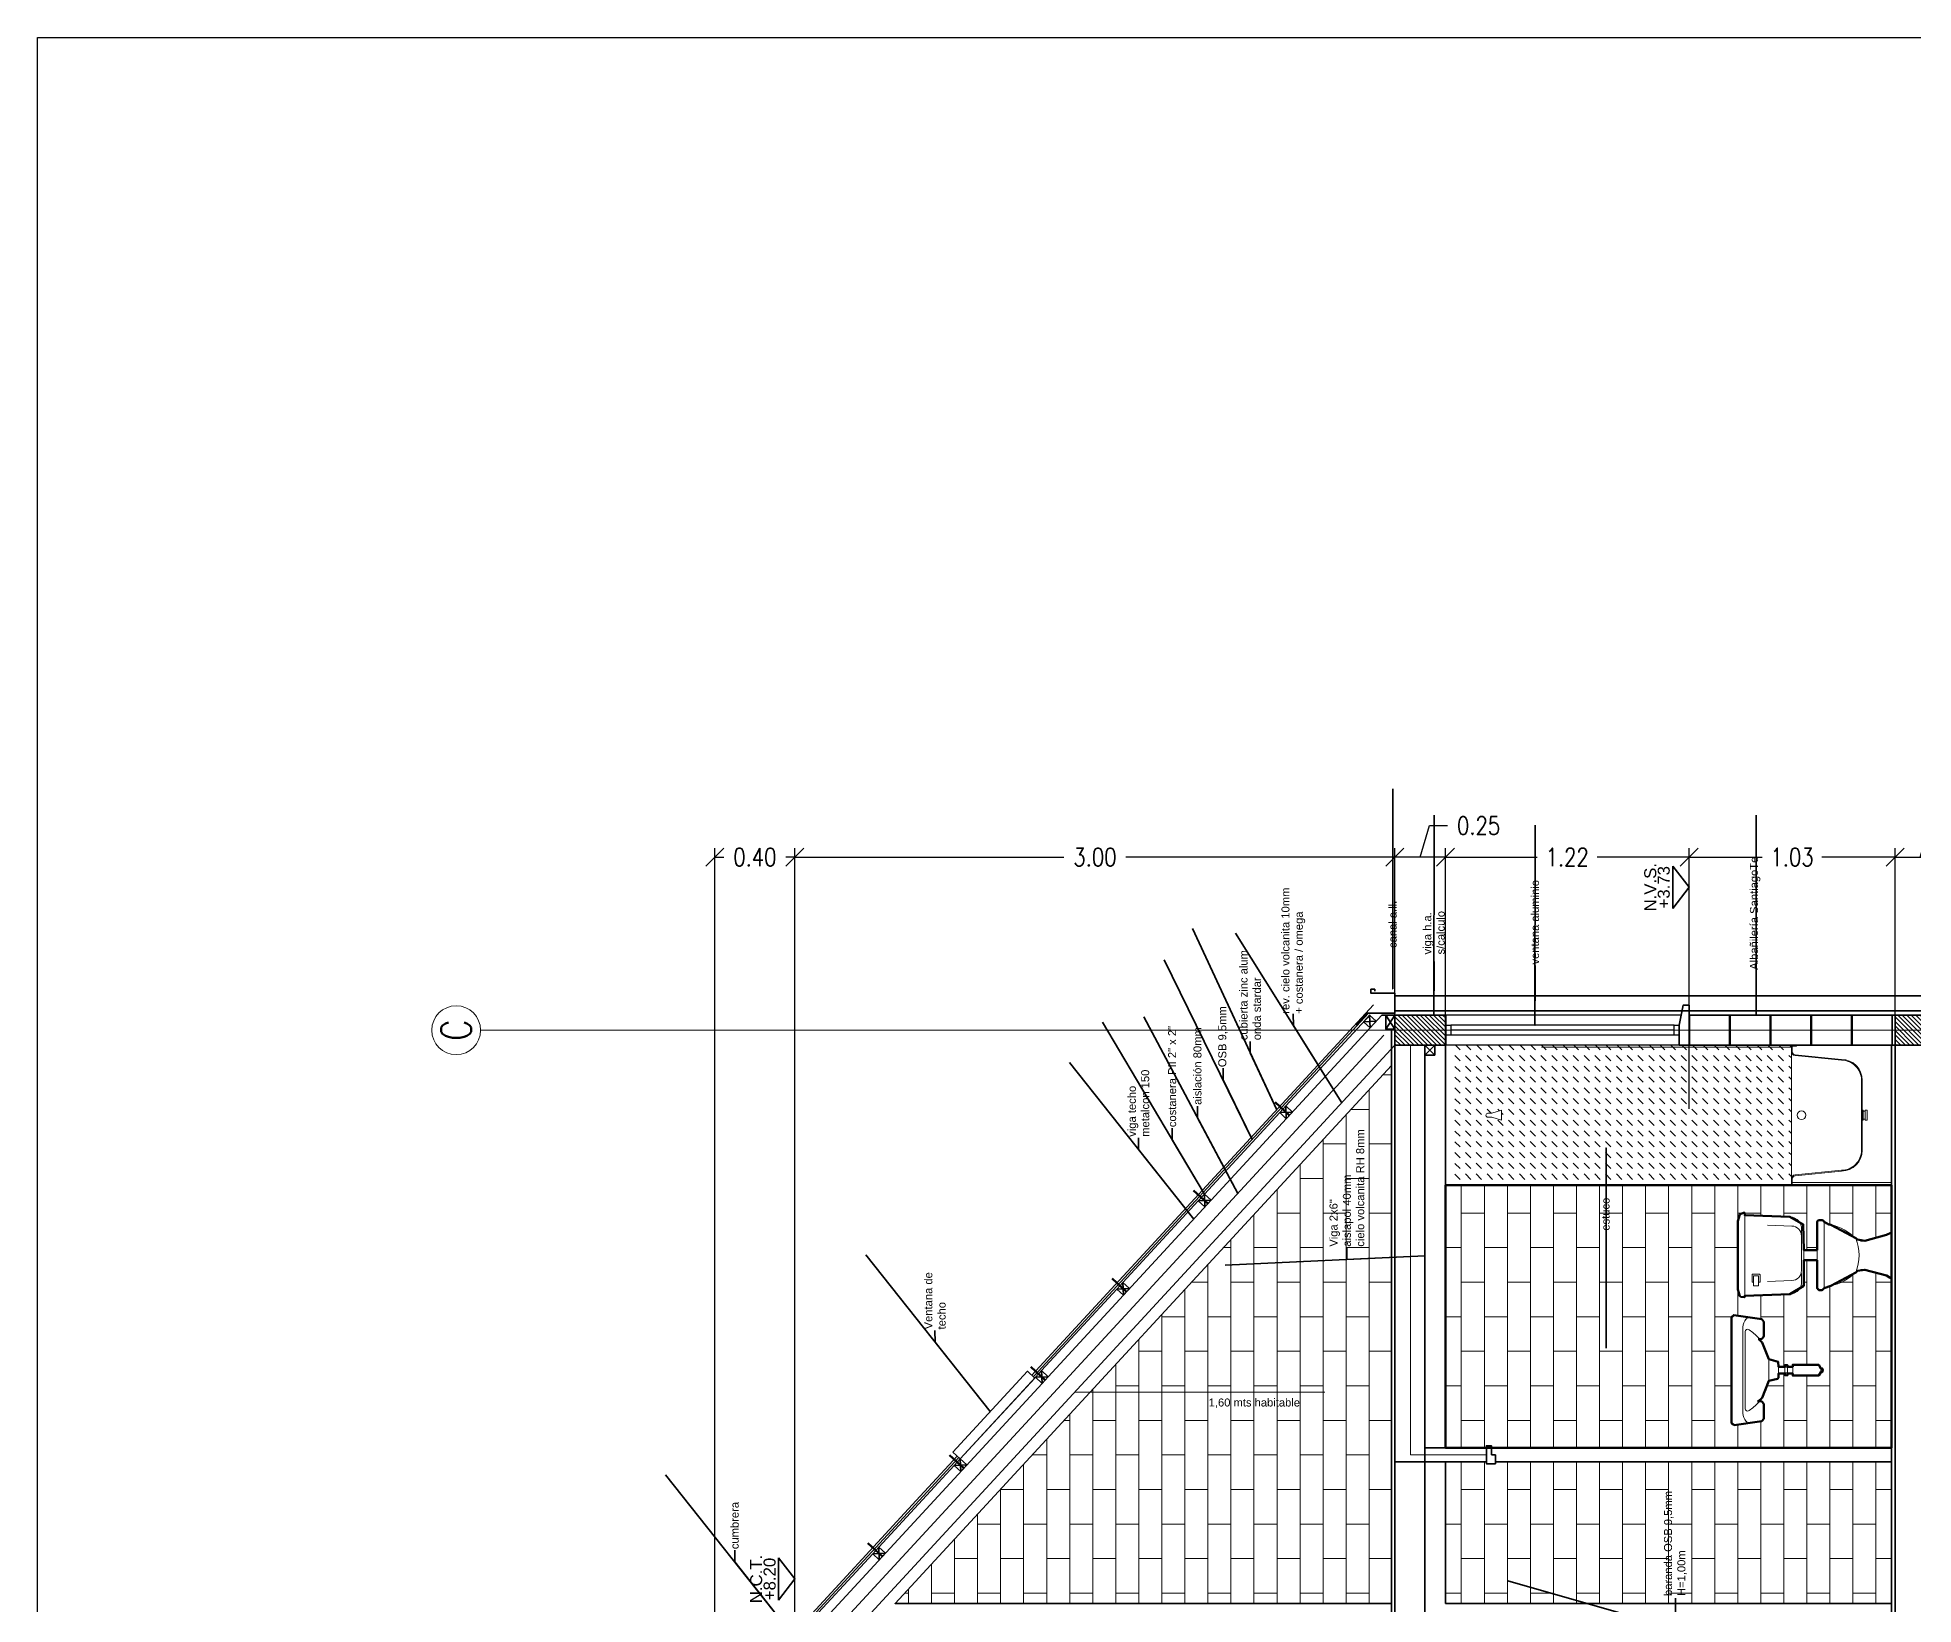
# Model space of a CAD drawing. Header units: metres. Extents: x 45 to 666, y -23 to 325.
# Drawn here: x 45.33 to 54.71, y 47.27 to 55.1 of the extents above; entities that cross this region are included whole.
import ezdxf
from ezdxf.enums import TextEntityAlignment as Align

# ---------------------------------------------------------------- set-up
doc = ezdxf.new("R2010")
doc.units = ezdxf.units.M
doc.header["$LTSCALE"] = 5
doc.header["$MEASUREMENT"] = 0
doc.linetypes.add('HIDDEN', pattern=[0.375, 0.25, -0.125])
doc.layers.get('0').update_dxf_attribs({"color": 30})
doc.layers.get('DEFPOINTS').update_dxf_attribs({"color": 210})
for name, color, linetype, lineweight in [('A-ANNO-DIMS', 3, 'Continuous', 18), ('A-ANNO-NOTE', 7, 'Continuous', 35), ('A-ANNO-SYMB', 3, 'Continuous', 18), ('A-ANNO-TEXT', 3, 'Continuous', 18), ('A-ELEV-MBE1', 7, 'Continuous', 35), ('A-ELEV-OTLN', 1, 'Continuous', 50), ('A-ELEV-PATT', 8, 'Continuous', 18), ('A-FLOR-OVHD', 3, 'HIDDEN', 18), ('A-FURN', 8, 'Continuous', 18), ('A-GLAZ-FULL', 4, 'Continuous', 25), ('A-WALL-BATT', 8, 'BATTING', 18), ('A-WALL-FULL', 7, 'Continuous', 35), ('A-WALL-FULL-EXTR', 7, 'Continuous', 35)]:
    doc.layers.add(name, color=color, linetype=linetype, lineweight=lineweight)
doc.styles.add('E-ARIAL', font='arial.ttf')
doc.styles.add('E-ROMANS', font='romans.shx', dxfattribs={"width": 0.8})
doc.linetypes.add('BATTING', pattern='A,0.0001,-0.1,[134,ltypeshp.shx,S=0.1,R=0,X=-0.1,Y=0],-0.2,[134,ltypeshp.shx,S=0.1,R=180,X=0.1,Y=0],-0.1', length=0.4001)
doc.dimstyles.new('E-0050_TICK_18', dxfattribs={"dimscale": 0.001, "dimtxt": 90, "dimasz": 90, "dimexe": 45, "dimexo": 30, "dimgap": 45, "dimtad": 0, "dimzin": 0, "dimdsep": 46, "dimtxsty": 'E-ROMANS', "dimblk": 'OBLIQUE', "dimcen": 45, "dimclrd": 256, "dimclre": 256, "dimclrt": 256, "dimadec": 0, "dimazin": 0, "dimtfac": 1, "dimtmove": 1, "dimatfit": 3, "dimldrblk": 'OPEN90', "dimfxl": 1, "dimtfill": 1, "dimtolj": 1, "dimtzin": 0, "dimarcsym": 0})
doc.dimstyles.new('E-0200_TICK_12', dxfattribs={"dimscale": 0.001, "dimtxt": 240, "dimasz": 240, "dimexe": 120, "dimexo": 80, "dimgap": 120, "dimtad": 0, "dimzin": 0, "dimdsep": 46, "dimtxsty": 'E-ROMANS', "dimblk": 'OBLIQUE', "dimcen": 120, "dimclrd": 256, "dimclre": 256, "dimclrt": 256, "dimadec": 0, "dimazin": 0, "dimtfac": 1, "dimtmove": 1, "dimatfit": 3, "dimldrblk": 'OPEN90', "dimfxl": 1, "dimtfill": 1, "dimtolj": 1, "dimtzin": 0, "dimlwd": -1, "dimarcsym": 0})
pattern_1 = [(90, (-75.1499, 0), (-0.11516106, -2e-15), []), (180, (-75.1499, 0), (-0.11516106, -0.17272), [0.11516106, -0.11516106])]

# ---------------------------------------------------------------- blocks, each defined once
blk = doc.blocks.new('TAG-LEVEL-CO')
for points in [[(0.352, 0.272), (-0.352, 0.272)], [(0.352, 0.272), (0, 0), (-0.352, 0.272)]]:
    blk.add_lwpolyline(points)
at = {"style": 'E-ARIAL'}
for tag, p in [('N.P.T.', (0, 0.486)), ('%%P0,00', (0, 0.262))]:
    blk.add_attdef(tag, text='', height=0.2, dxfattribs=at).set_placement(p, align=Align.BOTTOM_CENTER)
blk = doc.blocks.new('LO-ELEV-FR')
for p, q in [((0.0574, 0.2151), (0.0574, 0)), ((0.0687, 0.1925), (0.0687, 0)), ((0.0729, 0.2553), (0.0815, 0.2648)), ((0.0574, -0.2152), (0.0574, 0)), ((0.0687, -0.1926), (0.0687, 0)), ((0.1861, 0.0556), (0.2305, 0.0435)), ((0.1871, 0), (0.1871, 0.0448)), ((0.1871, 0), (0.1871, -0.0448)), ((0.2349, -0.0378), (0.2349, 0.0378)), ((0.2678, 0.0169), (0.2349, 0.0169)), ((0.2678, 0.0146), (0.2806, 0.0146)), ((0.3066, 0.0169), (0.2806, 0.0169)), ((0.3068, -0.0274), (0.3068, 0.0272)), ((0.4364, 0.0272), (0.3068, 0.0272)), ((0.4464, 0.0092), (0.454, 0.0092)), ((0.1861, -0.0556), (0.2305, -0.0435)), ((0.2678, -0.0171), (0.2349, -0.0171)), ((0.2678, -0.0136), (0.2806, -0.0136)), ((0.3066, -0.0171), (0.2806, -0.0171)), ((0.4364, -0.0274), (0.3068, -0.0274)), ((0.4464, -0.0093), (0.454, -0.0093)), ((0.0729, -0.2553), (0.0815, -0.2648))]:
    blk.add_line(p, q)
blk.add_lwpolyline([(0.1408, 0.1548), (0.1516, 0.1565, 0.371028), (0.1617, 0.1683), (0.1617, 0.2424, 0.371028), (0.1516, 0.2542), (0.0137, 0.275, 0.45876), (0, 0.2632), (0, 0), (0, -0.2633, 0.45876), (0.0137, -0.275), (0.1516, -0.2543, 0.371028), (0.1617, -0.2425), (0.1617, -0.1683, 0.371028), (0.1516, -0.1565), (0.1408, -0.1549)], format="xyb")
blk.add_lwpolyline([(0.2688, -0.0261), (0.2796, -0.0261, 0.414214), (0.2806, -0.0251), (0.2806, 0.025, 0.414214), (0.2796, 0.0259), (0.2688, 0.0259, 0.414214), (0.2678, 0.025), (0.2678, -0.0251, 0.414214)], format="xyb", close=True)
for centre, radius, start, end in [((0.1169, 0.2151), 0.0596, 137.65758, 180), ((0.0806, 0.1925), 0.0119, 51.1048, 180), ((-0.029, 0.0174), 0.2184, 9.39892, 57.5783), ((0.1275, 0.0448), 0.0596, 0, 7.94603), ((0.2289, 0.0378), 0.00596, 0, 74.78742), ((0.4084, -0.0001), 0.0391, 315.7069, 44.2931), ((0.441, -0.0001), 0.0159, 324.6242, 35.3758), ((-0.0291, -0.0174), 0.2186, 302.43777, 350.60488), ((0.1275, -0.0448), 0.0596, 352.05397, 0), ((0.2289, -0.0378), 0.00596, 285.21258, 0), ((0.1169, -0.2152), 0.0596, 180, 222.34242), ((0.0806, -0.1926), 0.0119, 180, 308.8952)]:
    blk.add_arc(centre, radius, start, end)
blk = doc.blocks.new('WC-ELEV-FR')
for p, q in [((-0.735, 0.2131), (-0.7527, 0.2075)), ((-0.7337, -0.2092), (-0.7337, 0.2122)), ((-0.7337, -0.202), (-0.7337, 0.205)), ((-0.7337, 0.2), (-0.5076, 0.1924)), ((-0.7687, 0), (-0.7687, 0.1702)), ((-0.6197, 0.151), (-0.4977, 0.1463)), ((-0.4412, 0.1543), (-0.4532, 0.1612)), ((-0.4497, 0.1344), (-0.4497, 0.091)), ((-0.4497, -0.001), (-0.4497, 0.0964)), ((-0.4387, 0.15), (-0.4387, 0.0629)), ((-0.4387, -0.0649), (-0.4387, 0.1177)), ((-0.372, 0), (-0.372, 0.165)), ((-0.362, 0.175), (-0.347, 0.175)), ((-0.337, 0), (-0.337, 0.165)), ((-0.1338, 0.0724), (-0.0245, 0.1016)), ((-0.0069, 0.1125), (0, 0.1125)), ((0, 0.1125), (0, -0.1125)), ((-0.7687, 0), (-0.7687, -0.1702)), ((-0.4387, 0.025), (-0.372, 0.025)), ((-0.372, 0), (-0.372, -0.165)), ((-0.337, 0), (-0.337, -0.165)), ((-0.4497, -0.001), (-0.4497, -0.0763)), ((-0.4497, -0.1344), (-0.4497, -0.091)), ((-0.4387, -0.025), (-0.372, -0.025)), ((-0.4387, -0.1519), (-0.4387, -0.0649)), ((-0.1338, -0.0724), (-0.0245, -0.1016)), ((-0.697, -0.0978), (-0.697, -0.1318)), ((-0.694, -0.0948), (-0.66, -0.0948)), ((-0.694, -0.1348), (-0.69, -0.1348)), ((-0.69, -0.1048), (-0.69, -0.1508)), ((-0.688, -0.1028), (-0.666, -0.1028)), ((-0.688, -0.1528), (-0.666, -0.1528)), ((-0.664, -0.1048), (-0.664, -0.1508)), ((-0.664, -0.1348), (-0.66, -0.1348)), ((-0.657, -0.0978), (-0.657, -0.1318)), ((-0.6197, -0.131), (-0.4977, -0.1263)), ((-0.4412, -0.1563), (-0.4532, -0.1632)), ((-0.362, -0.175), (-0.347, -0.175)), ((-0.0069, -0.1125), (0, -0.1125)), ((-0.735, -0.2101), (-0.7527, -0.2075)), ((-0.7337, -0.202), (-0.5076, -0.1943))]:
    blk.add_line(p, q)
for centre, radius, start, end in [((-0.7894, 0.1958), 0.03, 320.23772, 3.1482), ((-0.7495, 0.198), 0.01, 108.92464, 183.1482), ((-0.7347, 0.2122), 0.001, 0, 108.92464), ((-0.5097, 0.1324), 0.06, 37.54648, 88.05851), ((-0.7587, 0.1702), 0.01, 140.23772, 180), ((-0.4997, 0.0964), 0.05, 0, 87.7974), ((-0.5097, 0.1324), 0.06, 0, 37.54648), ((-0.4383, 0.1872), 0.03, 217.54648, 240.20943), ((-0.4437, 0.15), 0.005, 0, 60.20943), ((-0.362, 0.165), 0.01, 90, 180), ((-0.347, 0.165), 0.01, 0, 90), ((-0.3114, 0.186), 0.0318, 216.46258, 267.45664), ((-0.3151, 0.1042), 0.05, 76.81778, 87.45664), ((-0.3652, -0.1101), 0.2701, 45.94876, 76.81778), ((-0.0283, 0.1161), 0.015, 284.94766, 321.60502), ((-0.0042, 0.0969), 0.0158, 99.96566, 141.60502), ((-0.3801, 0), 0.2186, 337.00873, 22.99127), ((-0.1427, 0.12), 0.05, 225.94876, 236.37108), ((-0.1454, 0.1158), 0.045, 236.37108, 284.94766), ((-0.4997, -0.0763), 0.05, 272.2026, 0), ((-0.3652, 0.1101), 0.2701, 283.18222, 314.05124), ((-0.1427, -0.12), 0.05, 123.62892, 134.05124), ((-0.1454, -0.1158), 0.045, 75.05234, 123.62892), ((-0.7587, -0.1702), 0.01, 180, 219.76228), ((-0.7894, -0.1958), 0.03, 356.8518, 39.76228), ((-0.694, -0.0978), 0.003, 90, 180), ((-0.694, -0.1318), 0.003, 180, 270), ((-0.688, -0.1048), 0.002, 90, 180), ((-0.688, -0.1508), 0.002, 180, 270), ((-0.666, -0.1048), 0.002, 0, 90), ((-0.666, -0.1508), 0.002, 270, 0), ((-0.66, -0.0978), 0.003, 0, 90), ((-0.66, -0.1318), 0.003, 270, 0), ((-0.5097, -0.1344), 0.06, 271.94149, 322.45352), ((-0.5097, -0.1344), 0.06, 322.45352, 0), ((-0.4383, -0.1892), 0.03, 119.79057, 142.45352), ((-0.4437, -0.1519), 0.005, 299.79057, 0), ((-0.362, -0.165), 0.01, 180, 270), ((-0.347, -0.165), 0.01, 270, 0), ((-0.3114, -0.186), 0.0318, 92.54336, 143.53742), ((-0.3151, -0.1042), 0.05, 272.54336, 283.18222), ((-0.0283, -0.1161), 0.015, 38.39498, 75.05234), ((-0.0042, -0.0969), 0.0158, 218.39498, 260.03434), ((-0.7495, -0.198), 0.01, 176.8518, 251.07536), ((-0.7347, -0.2092), 0.001, 251.07536, 0)]:
    blk.add_arc(centre, radius, start, end)
blk = doc.blocks.new('TINA-CORTE TRANSV')
for p, q in [((-0.5, -0.6681), (-0.5, -0.0319)), ((-0.141, -0.33), (-0.131, -0.33)), ((-0.141, -0.37), (-0.131, -0.37))]:
    blk.add_line(p, q)
at = {"ltscale": 0.1}
for p, q in [((-1.9973, -0.34), (-2.0172, -0.34)), ((-1.9973, -0.36), (-2.0172, -0.36)), ((-1.9973, -0.34), (-1.95, -0.3251)), ((-1.9973, -0.36), (-1.95, -0.3749)), ((-1.95, -0.3749), (-1.95, -0.3251))]:
    blk.add_line(p, q, dxfattribs=at)
for points in [[(-0.475, -0.7), (-0.495, -0.7, -0.414214), (-0.5, -0.695), (-0.5, -0.6681, -0.385314), (-0.482, -0.6482), (-0.25, -0.625, 0.414214), (-0.15, -0.525), (-0.15, -0.175, 0.414214), (-0.25, -0.075), (-0.482, -0.0518, -0.385314), (-0.5, -0.0319), (-0.5, -0.005, -0.414214), (-0.495, 0), (-0.475, 0)], [(-0.475, -0.696), (-0.495, -0.696, -0.414214), (-0.496, -0.695), (-0.496, -0.6681, -0.385314), (-0.4816, -0.6522), (-0.2498, -0.629, 0.413646), (-0.146, -0.525), (-0.146, -0.175, 0.413646), (-0.2498, -0.071), (-0.4816, -0.0478, -0.385314), (-0.496, -0.0319), (-0.496, -0.005, -0.414214), (-0.495, -0.004), (-0.475, -0.004)]]:
    blk.add_lwpolyline(points, format="xyb")
for points in [[(-0.475, 0), (-0.475, -0.004)], [(-0.496, -0.686), (0, -0.686)], [(-0.475, -0.696), (0, -0.696)], [(-0.475, -0.696), (-0.475, -0.7)]]:
    blk.add_lwpolyline(points)
for points in [[(-0.141, -0.375), (-0.141, -0.325), (-0.146, -0.325), (-0.146, -0.375)], [(-0.121, -0.375), (-0.121, -0.325), (-0.131, -0.325), (-0.131, -0.375)]]:
    blk.add_lwpolyline(points, close=True)
blk.add_circle((-0.4495, -0.35), 0.022)
blk.add_arc((-2.0172, -0.35), 0.01, 90, 270, dxfattribs=at)
blk = doc.blocks.new('_Oblique')
at = {"color": 0, "linetype": 'ByBlock', "lineweight": -2}
blk.add_line((-0.5, -0.5), (0.5, 0.5), dxfattribs=at)
blk = doc.blocks.new('*D115')
at = {"layer": 'A-ANNO-DIMS', "lineweight": -2, "transparency": 16777216}
for p, q in [((54.743, 51.0041), (54.7903, 51.1616)), ((54.7903, 51.1616), (54.8803, 51.1616)), ((54.617, 49.7463), (54.617, 51.0491)), ((54.869, 49.7463), (54.869, 51.0491)), ((54.617, 51.0041), (54.869, 51.0041))]:
    blk.add_line(p, q, dxfattribs=at)
at = {"layer": 'DEFPOINTS', "color": 0, "transparency": 16777216}
for p in [(54.869, 51.0041), (54.617, 49.7163), (54.869, 49.7163)]:
    blk.add_point(p, dxfattribs=at)
at = {"layer": 'A-ANNO-DIMS', "lineweight": -2, "transparency": 16777216, "xscale": 0.09, "yscale": 0.09, "zscale": 0.09, "rotation": 180}
blk.add_blockref('_Oblique', (54.617, 51.0041), dxfattribs=at)
at = {"layer": 'A-ANNO-DIMS', "transparency": 16777216, "insert": (55.035, 51.1616), "char_height": 0.09, "attachment_point": 5, "style": 'E-ROMANS', "bg_fill": 3, "box_fill_scale": 1.25, "bg_fill_color": 256, "bg_fill_true_color": 13158600, "bg_fill_transparency": 0}
blk.add_mtext('\\A1;0.25', dxfattribs=at)
at = {"layer": 'A-ANNO-DIMS', "lineweight": -2, "transparency": 16777216, "xscale": 0.09, "yscale": 0.09, "zscale": 0.09}
blk.add_blockref('_Oblique', (54.869, 51.0041), dxfattribs=at)
blk = doc.blocks.new('_Open90')
at = {"color": 0, "linetype": 'ByBlock', "lineweight": -2}
for p, q in [((0, 0), (-1, 0)), ((-0.5, 0.5), (0, 0)), ((0, 0), (-0.5, -0.5))]:
    blk.add_line(p, q, dxfattribs=at)
blk = doc.blocks.new('*D116')
at = {"layer": 'A-ANNO-DIMS', "lineweight": -2, "transparency": 16777216}
for p, q in [((53.587, 49.7463), (53.587, 51.0491)), ((54.617, 49.7463), (54.617, 51.0491)), ((53.587, 51.0041), (53.9525, 51.0041)), ((54.617, 51.0041), (54.2516, 51.0041))]:
    blk.add_line(p, q, dxfattribs=at)
at = {"layer": 'DEFPOINTS', "color": 0, "transparency": 16777216}
for p in [(53.587, 51.0041), (53.587, 49.7163), (54.617, 49.7163)]:
    blk.add_point(p, dxfattribs=at)
at = {"layer": 'A-ANNO-DIMS', "lineweight": -2, "transparency": 16777216, "xscale": 0.09, "yscale": 0.09, "zscale": 0.09, "rotation": 180}
blk.add_blockref('_Oblique', (53.587, 51.0041), dxfattribs=at)
at = {"layer": 'A-ANNO-DIMS', "lineweight": -2, "transparency": 16777216, "xscale": 0.09, "yscale": 0.09, "zscale": 0.09}
blk.add_blockref('_Oblique', (54.617, 51.0041), dxfattribs=at)
at = {"layer": 'A-ANNO-DIMS', "transparency": 16777216, "insert": (54.102, 51.0041), "char_height": 0.09, "attachment_point": 5, "style": 'E-ROMANS', "bg_fill": 3, "box_fill_scale": 1.25, "bg_fill_color": 256, "bg_fill_true_color": 13158600, "bg_fill_transparency": 0}
blk.add_mtext('\\A1;1.03', dxfattribs=at)
blk = doc.blocks.new('*D117')
at = {"layer": 'A-ANNO-DIMS', "lineweight": -2, "transparency": 16777216}
for p, q in [((52.369, 49.7463), (52.369, 51.0491)), ((53.587, 49.7463), (53.587, 51.0491)), ((52.369, 51.0041), (52.8285, 51.0041)), ((53.587, 51.0041), (53.1276, 51.0041))]:
    blk.add_line(p, q, dxfattribs=at)
at = {"layer": 'DEFPOINTS', "color": 0, "transparency": 16777216}
for p in [(52.369, 51.0041), (52.369, 49.7163), (53.587, 49.7163)]:
    blk.add_point(p, dxfattribs=at)
at = {"layer": 'A-ANNO-DIMS', "lineweight": -2, "transparency": 16777216, "xscale": 0.09, "yscale": 0.09, "zscale": 0.09, "rotation": 180}
blk.add_blockref('_Oblique', (52.369, 51.0041), dxfattribs=at)
at = {"layer": 'A-ANNO-DIMS', "lineweight": -2, "transparency": 16777216, "xscale": 0.09, "yscale": 0.09, "zscale": 0.09}
blk.add_blockref('_Oblique', (53.587, 51.0041), dxfattribs=at)
at = {"layer": 'A-ANNO-DIMS', "transparency": 16777216, "insert": (52.978, 51.0041), "char_height": 0.09, "attachment_point": 5, "style": 'E-ROMANS', "bg_fill": 3, "box_fill_scale": 1.25, "bg_fill_color": 256, "bg_fill_true_color": 13158600, "bg_fill_transparency": 0}
blk.add_mtext('\\A1;1.22', dxfattribs=at)
blk = doc.blocks.new('*D118')
at = {"layer": 'A-ANNO-DIMS', "lineweight": -2, "transparency": 16777216}
for p, q in [((52.243, 51.0041), (52.2903, 51.1616)), ((52.2903, 51.1616), (52.3803, 51.1616)), ((52.117, 49.7463), (52.117, 51.0491)), ((52.369, 49.7463), (52.369, 51.0491)), ((52.369, 51.0041), (52.117, 51.0041))]:
    blk.add_line(p, q, dxfattribs=at)
at = {"layer": 'DEFPOINTS', "color": 0, "transparency": 16777216}
for p in [(52.117, 51.0041), (52.117, 49.7163), (52.369, 49.7163)]:
    blk.add_point(p, dxfattribs=at)
at = {"layer": 'A-ANNO-DIMS', "lineweight": -2, "transparency": 16777216, "xscale": 0.09, "yscale": 0.09, "zscale": 0.09, "rotation": 180}
blk.add_blockref('_Oblique', (52.117, 51.0041), dxfattribs=at)
at = {"layer": 'A-ANNO-DIMS', "transparency": 16777216, "insert": (52.535, 51.1616), "char_height": 0.09, "attachment_point": 5, "style": 'E-ROMANS', "bg_fill": 3, "box_fill_scale": 1.25, "bg_fill_color": 256, "bg_fill_true_color": 13158600, "bg_fill_transparency": 0}
blk.add_mtext('\\A1;0.25', dxfattribs=at)
at = {"layer": 'A-ANNO-DIMS', "lineweight": -2, "transparency": 16777216, "xscale": 0.09, "yscale": 0.09, "zscale": 0.09}
blk.add_blockref('_Oblique', (52.369, 51.0041), dxfattribs=at)
blk = doc.blocks.new('*D120')
at = {"layer": 'A-ANNO-DIMS', "lineweight": -2, "transparency": 16777216}
for p, q in [((49.117, 46.9286), (49.117, 51.0491)), ((52.117, 49.7463), (52.117, 51.0491)), ((49.117, 51.0041), (50.4623, 51.0041)), ((52.117, 51.0041), (50.7717, 51.0041))]:
    blk.add_line(p, q, dxfattribs=at)
at = {"layer": 'DEFPOINTS', "color": 0, "transparency": 16777216}
for p in [(49.117, 51.0041), (52.117, 49.7163), (49.117, 46.8986)]:
    blk.add_point(p, dxfattribs=at)
at = {"layer": 'A-ANNO-DIMS', "lineweight": -2, "transparency": 16777216, "xscale": 0.09, "yscale": 0.09, "zscale": 0.09, "rotation": 180}
blk.add_blockref('_Oblique', (49.117, 51.0041), dxfattribs=at)
at = {"layer": 'A-ANNO-DIMS', "lineweight": -2, "transparency": 16777216, "xscale": 0.09, "yscale": 0.09, "zscale": 0.09}
blk.add_blockref('_Oblique', (52.117, 51.0041), dxfattribs=at)
at = {"layer": 'A-ANNO-DIMS', "transparency": 16777216, "insert": (50.617, 51.0041), "char_height": 0.09, "attachment_point": 5, "style": 'E-ROMANS', "bg_fill": 3, "box_fill_scale": 1.25, "bg_fill_color": 256, "bg_fill_true_color": 13158600, "bg_fill_transparency": 0}
blk.add_mtext('\\A1;3.00', dxfattribs=at)
blk = doc.blocks.new('*D121')
at = {"layer": 'A-ANNO-DIMS', "lineweight": -2, "transparency": 16777216}
for p, q in [((48.717, 46.7713), (48.717, 51.0491)), ((49.117, 46.9286), (49.117, 51.0491)), ((48.717, 51.0041), (48.7623, 51.0041)), ((49.117, 51.0041), (49.0717, 51.0041))]:
    blk.add_line(p, q, dxfattribs=at)
at = {"layer": 'DEFPOINTS', "color": 0, "transparency": 16777216}
for p in [(48.717, 51.0041), (49.117, 46.8986), (48.717, 46.7413)]:
    blk.add_point(p, dxfattribs=at)
at = {"layer": 'A-ANNO-DIMS', "lineweight": -2, "transparency": 16777216, "xscale": 0.09, "yscale": 0.09, "zscale": 0.09, "rotation": 180}
blk.add_blockref('_Oblique', (48.717, 51.0041), dxfattribs=at)
at = {"layer": 'A-ANNO-DIMS', "lineweight": -2, "transparency": 16777216, "xscale": 0.09, "yscale": 0.09, "zscale": 0.09}
blk.add_blockref('_Oblique', (49.117, 51.0041), dxfattribs=at)
at = {"layer": 'A-ANNO-DIMS', "transparency": 16777216, "insert": (48.917, 51.0041), "char_height": 0.09, "attachment_point": 5, "style": 'E-ROMANS', "bg_fill": 3, "box_fill_scale": 1.25, "bg_fill_color": 256, "bg_fill_true_color": 13158600, "bg_fill_transparency": 0}
blk.add_mtext('\\A1;0.40', dxfattribs=at)

msp = doc.modelspace()

# ---------------------------------------------------------------- hatches: boundary and pattern name
at = {"layer": 'A-ELEV-PATT'}
h = msp.add_hatch(dxfattribs=at)
h.set_pattern_fill('LINE', color=256, scale=0.005, angle=495, style=0)
h.set_pattern_definition([(135, (124.602796, -76.723201), (-0.0112253202, -0.0112253202), [])])
h.paths.add_polyline_path([(52.117, 50.1392), (52.117, 50.0642), (52.369, 50.0642), (52.369, 50.1392)])
h.paths.add_polyline_path([(52.117, 50.2142), (52.117, 50.1392), (52.369, 50.1392), (52.369, 50.2142)])
h = msp.add_hatch(dxfattribs=at)
h.set_pattern_fill('LINE', color=256, scale=0.005, angle=495, style=0)
h.set_pattern_definition([(135, (127.102796, -76.723201), (-0.0112253202, -0.0112253202), [])])
h.paths.add_polyline_path([(54.617, 50.1392), (54.617, 50.0642), (54.869, 50.0642), (54.869, 50.1392)])
h.paths.add_polyline_path([(54.617, 50.2142), (54.617, 50.1392), (54.869, 50.1392), (54.869, 50.2142)])
h = msp.add_hatch(dxfattribs=at)
h.set_pattern_fill('AR-BRSTD', color=256, scale=0.0017, style=0)
h.set_pattern_definition(pattern_1)
h.paths.add_polyline_path([(52.369, 45.9019), (52.369, 44.2142), (54.403, 44.2142), (54.403, 44.9642), (54.1821, 44.9642), (53.7441, 45.4078), (53.2948, 44.9642)])
h.paths.add_polyline_path([(52.369, 46.8006), (52.369, 45.9588), (53.2952, 45.0208), (53.716, 45.4363), (53.647, 45.5062)])
h.paths.add_polyline_path([(52.3788, 47.0042), (53.647, 45.7197), (53.647, 47.0042)])
h.paths.add_polyline_path([(52.619, 47.9822), (52.619, 47.9722), (52.574, 47.9722), (52.574, 47.9822), (52.369, 47.9822), (52.369, 47.2742), (54.599, 47.2742), (54.599, 47.9822)])
h.paths.add_polyline_path([(54.8967, 47.0042), (56.7628, 45.1142), (56.921, 45.1142), (57.117, 45.1142), (57.117, 47.0042)])
h.paths.add_polyline_path([(54.869, 46.8188), (54.869, 45.977), (55.8132, 45.0208), (56.234, 45.4363)])
h.paths.add_polyline_path([(57.0526, 49.3342), (57.0526, 48.6642), (57.117, 48.6642), (57.117, 49.3342)], flags=17)
h.paths.add_polyline_path([(57.0526, 48.6342), (57.0526, 47.8942), (57.117, 47.8942), (57.117, 48.6342)], flags=17)
h.paths.add_polyline_path([(51.2134, 47.3808), (51.2134, 47.8442), (51.2881, 47.8442), (51.2881, 47.3808)], flags=24)
h.paths.add_polyline_path([(51.1756, 48.3086), (51.6458, 48.3086), (51.6458, 48.2404), (51.1756, 48.2404)], flags=24)
h.paths.add_polyline_path([(50.7554, 46.1236), (50.7554, 46.587), (50.83, 46.587), (50.83, 46.1236)], flags=24)
h.paths.add_polyline_path([(51.0611, 46.724), (51.0611, 46.9992), (51.1211, 46.9992), (51.1211, 46.724)], flags=24)
h.paths.add_polyline_path([(51.7794, 49.0472), (51.7794, 49.6478), (51.9739, 49.6478), (51.9739, 49.0472)], flags=24)
h.paths.add_polyline_path([(52.4677, 46.1668), (52.4677, 46.4714), (52.5953, 46.4714), (52.5953, 46.1668)], flags=24)
h.paths.add_polyline_path([(53.3976, 46.1925), (53.3976, 46.5674), (53.5384, 46.5674), (53.5384, 46.1925)], flags=24)
h.paths.add_polyline_path([(53.4511, 47.3015), (53.4511, 47.8387), (53.587, 47.8387), (53.587, 47.3015)], flags=24)
h.paths.add_polyline_path([(55.9156, 46.1925), (55.9156, 46.5674), (56.0564, 46.5674), (56.0564, 46.1925)], flags=24)
h.paths.add_polyline_path([(54.9857, 46.1668), (54.9857, 46.4714), (55.1133, 46.4714), (55.1133, 46.1668)], flags=24)
h.paths.add_polyline_path([(57.117, 50.0142), (54.869, 50.0142), (54.869, 47.2742), (57.117, 47.2742), (57.117, 47.8642), (56.2841, 47.8642), (56.2841, 47.9946), (56.2761, 47.9946), (56.2761, 47.8642), (56.2261, 47.8642), (56.2261, 48.0106), (56.2, 48.0106), (56.2, 48.0497), (56.187, 48.0497), (56.187, 48.0367), (56.1609, 48.0367), (56.1609, 48.0236), (56.1413, 48.0236), (56.1413, 48.0367), (56.1348, 48.0367), (56.1348, 48.0888), (56.187, 48.0888), (56.187, 48.0758), (56.2, 48.0758), (56.2, 48.1475), (56.1348, 48.1475), (56.1348, 48.1755), (56.0566, 48.2649), (56.0566, 48.291), (56.0827, 48.291), (56.0827, 48.2763), (56.1609, 48.1867), (56.2, 48.1867), (56.2, 48.2584), (56.187, 48.2584), (56.187, 48.2454), (56.1348, 48.2454), (56.1348, 48.2975), (56.1413, 48.2975), (56.1413, 48.3106), (56.1609, 48.3106), (56.1609, 48.2975), (56.187, 48.2975), (56.187, 48.2845), (56.2, 48.2845), (56.2, 48.3236), (56.2261, 48.3236), (56.2261, 48.6642), (56.2761, 48.6642), (56.2761, 48.345), (56.2841, 48.345), (56.2841, 49.3642), (57.117, 49.3642)])
h.paths.add_polyline_path([(54.869, 44.2642), (56.921, 44.2642), (56.921, 44.9642), (56.7001, 44.9642), (56.2621, 45.4078), (55.8128, 44.9642), (54.869, 45.9201)])
h.paths.add_polyline_path([(50.5932, 48.3309), (49.6179, 47.2742), (52.099, 47.2742), (52.099, 48.3309)])
h.paths.add_polyline_path([(49.6179, 47.0042), (50.5807, 45.9611), (51.147, 45.9611), (51.147, 47.0042)])
h.paths.add_polyline_path([(50.5807, 45.9611), (51.147, 45.3476), (51.147, 45.9611)])
h.paths.add_polyline_path([(52.099, 49.9621), (50.5932, 48.3309), (52.099, 48.3309)])
h = msp.add_hatch(dxfattribs=at)
h.set_pattern_fill('DASH', color=256, scale=0.012, angle=45, style=0)
h.set_pattern_definition([(135, (-49.50132, -0.338833), (-0.053881537, -1e-15), [0.0381, -0.0381])])
h.paths.add_polyline_path([(52.417, 50.0642), (52.417, 49.3642), (54.099, 49.3642), (54.099, 49.3961), (54.099, 50.0323), (54.099, 50.0642)])
h.paths.add_polyline_path([(52.649, 49.7391), (52.649, 49.6893), (52.6017, 49.7042), (52.5818, 49.7042, -1), (52.5818, 49.7242), (52.6017, 49.7242)], flags=16)
h = msp.add_hatch(dxfattribs=at)
h.set_pattern_fill('AR-BRSTD', color=256, scale=0.0017, style=0)
h.set_pattern_definition(pattern_1)
h.paths.add_polyline_path([(52.369, 48.0522), (52.369, 49.3642), (54.599, 49.3642), (54.599, 48.0522)])
h.paths.add_polyline_path([(53.8127, 48.1651), (53.9506, 48.1859), (53.9608, 48.1976), (53.9608, 48.2718), (53.9506, 48.2836), (53.9344, 48.2852), (53.9522, 48.3021), (53.9855, 48.387), (54.0295, 48.3966), (54.0339, 48.4023), (54.0339, 48.423), (54.0668, 48.423), (54.0668, 48.415), (54.0786, 48.414), (54.0786, 48.423), (54.1056, 48.423), (54.1058, 48.4127), (54.2354, 48.4127), (54.2454, 48.4308), (54.253, 48.4308), (54.2559, 48.44), (54.253, 48.4493), (54.2454, 48.4493), (54.2354, 48.4673), (54.1058, 48.4673), (54.1056, 48.457), (54.0796, 48.457), (54.0796, 48.4651), (54.0671, 48.4658), (54.0668, 48.457), (54.0339, 48.457), (54.0327, 48.4815), (53.9852, 48.4957), (53.9522, 48.578), (53.9364, 48.5949), (53.9506, 48.5966), (53.9608, 48.6084), (53.9608, 48.6825), (53.9506, 48.6943), (53.8806, 48.7049), (53.8109, 48.7152), (53.799, 48.7033), (53.799, 48.1768)], flags=16)
h.paths.add_polyline_path([(54.599, 48.9017), (54.5921, 48.9017), (54.5746, 48.9126), (54.4652, 48.9418), (54.4287, 48.9358), (54.4202, 48.9288), (54.2954, 48.8613), (54.262, 48.8492), (54.252, 48.8392), (54.237, 48.8392), (54.227, 48.8492), (54.227, 48.9892), (54.1604, 48.9892), (54.1604, 48.8623), (54.0914, 48.8199), (53.8654, 48.8122), (53.8654, 48.805), (53.865, 48.8042), (53.8463, 48.8067), (53.8413, 48.8106), (53.8304, 48.844), (53.8304, 49.1844), (53.8413, 49.2178), (53.8463, 49.2217), (53.864, 49.2274), (53.8654, 49.2142), (54.0914, 49.2066), (54.1579, 49.1685), (54.1604, 49.0406), (54.227, 49.0406), (54.227, 49.1792), (54.23, 49.1863), (54.237, 49.1892), (54.252, 49.1892), (54.2591, 49.1863), (54.262, 49.1813), (54.2862, 49.1684), (54.2954, 49.1671), (54.4202, 49.0996), (54.4287, 49.0926), (54.4652, 49.0866), (54.5746, 49.1158), (54.5956, 49.1267), (54.599, 49.1267)], flags=17)

# ---------------------------------------------------------------- linework, layer by layer
at = {"layer": 'A-ANNO-SYMB', "ltscale": 2}
msp.add_lwpolyline([(59.0083, 50.1392), (47.5457, 50.1392)], dxfattribs=at)
at = {"layer": 'A-ANNO-SYMB', "linetype": 'Continuous', "ltscale": 5}
msp.add_circle((47.4238, 50.1392), 0.1219, dxfattribs=at)
at = {"layer": 'A-ELEV-MBE1'}
for p, q in [((52.0514, 50.2142), (52.117, 50.2142)), ((52.369, 48.0522), (52.369, 50.0642)), ((54.104, 49.3642), (52.369, 49.3642)), ((52.369, 47.2742), (52.369, 47.9822)), ((52.619, 47.9822), (54.599, 47.9822)), ((54.599, 47.2742), (52.369, 47.2742))]:
    msp.add_line(p, q, dxfattribs=at)
for points in [[(52.1165, 50.3115), (56.317, 50.3115)], [(51.985, 50.2235), (50.3125, 48.4115), (50.3091, 48.4078)], [(52.0514, 50.2142), (50.3834, 48.4073)], [(51.9924, 50.2167), (51.5712, 49.7604)], [(52.1165, 50.2365), (56.317, 50.2365)], [(51.5407, 49.7274), (51.1643, 49.3195)], [(51.5407, 49.7274), (51.6043, 49.7299)], [(51.5712, 49.7604), (51.5738, 49.6968)], [(51.1337, 49.2865), (50.7573, 48.8787)], [(51.1337, 49.2865), (51.1973, 49.289)], [(51.1643, 49.3195), (51.1668, 49.256)], [(50.7573, 48.8787), (50.7598, 48.8151)], [(50.7268, 48.8456), (50.3503, 48.4378)], [(50.7268, 48.8456), (50.7904, 48.8481)], [(50.3198, 48.4047), (49.9434, 47.9969)], [(50.3198, 48.4047), (50.3834, 48.4073)], [(50.3503, 48.4378), (50.3529, 48.3742)], [(50.3529, 48.3742), (49.2129, 47.1392)], [(49.936, 48.0037), (49.1443, 47.146)], [(49.9128, 47.9638), (49.5364, 47.556)], [(49.9128, 47.9638), (49.9764, 47.9664)], [(49.9434, 47.9969), (49.9459, 47.9333)], [(49.5364, 47.556), (49.5389, 47.4924)], [(49.5059, 47.523), (49.1517, 47.1392)], [(49.5059, 47.523), (49.5695, 47.5255)]]:
    msp.add_lwpolyline(points, dxfattribs=at)
at = {"layer": 'A-ELEV-OTLN'}
for p, q in [((53.9398, 48.5949), (53.933, 48.5949)), ((53.9398, 48.2852), (53.929, 48.2852))]:
    msp.add_line(p, q, dxfattribs=at)
for points in [[(51.589, 49.7134), (51.5174, 49.7795)], [(51.1821, 49.2725), (51.1104, 49.3387)], [(50.7751, 48.8316), (50.7034, 48.8978)], [(50.3681, 48.3907), (50.2965, 48.4569)], [(49.9612, 47.9498), (49.8895, 48.016)], [(49.5542, 47.509), (49.4825, 47.5751)]]:
    msp.add_lwpolyline(points, dxfattribs=at)
for points in [[(52.369, 48.0522), (52.369, 49.3642), (54.599, 49.3642), (54.599, 48.0522)], [(54.599, 48.9017), (54.5921, 48.9017), (54.5746, 48.9126), (54.4652, 48.9418), (54.4287, 48.9358), (54.4202, 48.9288), (54.2954, 48.8613), (54.262, 48.8492), (54.252, 48.8392), (54.237, 48.8392), (54.227, 48.8492), (54.227, 48.9892), (54.1604, 48.9892), (54.1604, 48.8623), (54.0914, 48.8199), (53.8654, 48.8122), (53.8654, 48.805), (53.865, 48.8042), (53.8463, 48.8067), (53.8413, 48.8106), (53.8304, 48.844), (53.8304, 49.1844), (53.8413, 49.2178), (53.8463, 49.2217), (53.864, 49.2274), (53.8654, 49.2142), (54.0914, 49.2066), (54.1579, 49.1685), (54.1604, 49.0406), (54.227, 49.0406), (54.227, 49.1792), (54.23, 49.1863), (54.237, 49.1892), (54.252, 49.1892), (54.2591, 49.1863), (54.262, 49.1813), (54.2862, 49.1684), (54.2862, 49.1684), (54.2954, 49.1671), (54.4202, 49.0996), (54.4287, 49.0926), (54.4652, 49.0866), (54.5746, 49.1158), (54.5956, 49.1267), (54.599, 49.1267)], [(53.8127, 48.1651), (53.9506, 48.1859), (53.9608, 48.1976), (53.9608, 48.2718), (53.9506, 48.2836), (53.9344, 48.2852), (53.9522, 48.3021), (53.9855, 48.387), (54.0295, 48.3966), (54.0339, 48.4023), (54.0339, 48.423), (54.0668, 48.423), (54.0668, 48.415), (54.0786, 48.414), (54.0786, 48.423), (54.1056, 48.423), (54.1058, 48.4127), (54.2354, 48.4127), (54.2454, 48.4308), (54.253, 48.4308), (54.2559, 48.44), (54.253, 48.4493), (54.2454, 48.4493), (54.2354, 48.4673), (54.1058, 48.4673), (54.1056, 48.457), (54.0796, 48.457), (54.0796, 48.4651), (54.0671, 48.4658), (54.0668, 48.457), (54.0339, 48.457), (54.0327, 48.4815), (53.9852, 48.4957), (53.9522, 48.578), (53.9364, 48.5949), (53.9506, 48.5966), (53.9608, 48.6084), (53.9608, 48.6825), (53.9506, 48.6943), (53.8806, 48.7049), (53.8109, 48.7152), (53.799, 48.7033), (53.799, 48.1768)]]:
    msp.add_lwpolyline(points, close=True, dxfattribs=at)
at = {"layer": 'A-FLOR-OVHD'}
msp.add_line((54.099, 50.0542), (52.317, 50.0542), dxfattribs=at)
at = {"layer": 'A-FURN'}
msp.add_line((52.599, 48.0522), (54.599, 48.0522), dxfattribs=at)
at = {"layer": 'A-GLAZ-FULL'}
for p, q in [((53.547, 50.2141), (52.372, 50.2142)), ((53.512, 50.1639), (52.397, 50.1639)), ((53.512, 50.1389), (52.397, 50.1389)), ((53.512, 50.1139), (52.397, 50.1139)), ((53.537, 50.0642), (52.372, 50.0642))]:
    msp.add_line(p, q, dxfattribs=at)
for points in [[(52.372, 50.1639), (52.397, 50.1639), (52.397, 50.1139), (52.372, 50.1139)], [(53.537, 50.1139), (53.512, 50.1139), (53.512, 50.1639), (53.537, 50.1639)]]:
    msp.add_lwpolyline(points, dxfattribs=at)
at = {"layer": 'A-WALL-BATT', "ltscale": 0.018}
for p, q in [((52.1945, 48.0172), (52.1945, 50.0642)), ((52.574, 48.0172), (52.1945, 48.0172))]:
    msp.add_line(p, q, dxfattribs=at)
msp.add_lwpolyline([(52.0619, 50.1151), (49.315, 47.1392)], dxfattribs=at)
at = {"layer": 'A-WALL-FULL'}
for points in [[(52.369, 50.2142), (52.369, 50.0642), (52.117, 50.0642), (52.117, 50.2142), (52.369, 50.2142)], [(54.869, 50.2142), (54.869, 50.0642), (54.617, 50.0642), (54.617, 50.2142), (54.869, 50.2142)]]:
    msp.add_lwpolyline(points, dxfattribs=at)
at = {"layer": 'A-WALL-FULL-EXTR'}
for p, q in [((51.9965, 50.3442), (52.0165, 50.3442)), ((52.0165, 50.3442), (52.0165, 50.3342)), ((51.9765, 50.2242), (51.9235, 50.1643)), ((52.372, 50.2142), (52.369, 50.2142)), ((52.372, 50.2142), (52.372, 50.0642)), ((54.617, 50.2142), (53.587, 50.2142)), ((53.587, 50.2142), (53.587, 50.0642)), ((53.59, 50.2142), (53.59, 50.0642)), ((53.79, 50.2142), (53.79, 50.0642)), ((53.793, 50.2142), (53.793, 50.0642)), ((53.993, 50.2142), (53.993, 50.0642)), ((53.996, 50.2142), (53.996, 50.0642)), ((54.196, 50.2142), (54.196, 50.0642)), ((54.199, 50.2142), (54.199, 50.0642)), ((54.399, 50.2142), (54.399, 50.0642)), ((54.402, 50.2142), (54.402, 50.0642)), ((54.602, 50.2142), (54.602, 50.0642)), ((52.372, 50.0642), (52.369, 50.0642)), ((54.617, 50.0642), (53.537, 50.0642)), ((52.267, 48.0522), (52.574, 48.0522)), ((52.267, 47.9822), (52.574, 47.9822)), ((52.599, 48.0172), (52.619, 48.0172))]:
    msp.add_line(p, q, dxfattribs=at)
for points in [[(51.9965, 50.3442), (51.9965, 50.3242), (52.1165, 50.3242), (52.1165, 50.2242), (51.9765, 50.2242)], [(52.0104, 50.2657), (50.3017, 48.4146)], [(51.9596, 50.1811), (51.9927, 50.1506), (52.0232, 50.1837), (51.9901, 50.2142), (51.9596, 50.1811)], [(51.9596, 50.1811), (52.0232, 50.1837)], [(51.9901, 50.2142), (51.9927, 50.1506)], [(52.117, 50.0642), (49.417, 47.1392)], [(52.117, 47.9822), (52.117, 50.0642)], [(52.267, 47.2142), (52.267, 50.0642)], [(51.5407, 49.7274), (51.5738, 49.6968), (51.6043, 49.7299), (51.5712, 49.7604), (51.5407, 49.7274)], [(51.1337, 49.2865), (51.1668, 49.256), (51.1973, 49.289), (51.1643, 49.3195), (51.1337, 49.2865)], [(50.7268, 48.8456), (50.7598, 48.8151), (50.7904, 48.8481), (50.7573, 48.8787), (50.7268, 48.8456)], [(50.3198, 48.4047), (50.3529, 48.3742), (50.3834, 48.4073), (50.3503, 48.4378), (50.3198, 48.4047)], [(52.599, 48.0172), (52.599, 48.0622), (52.574, 48.0622), (52.574, 47.9722), (52.619, 47.9722), (52.619, 48.0172)], [(49.9287, 48.0105), (49.7236, 47.7883), (49.1245, 47.1392)], [(49.9128, 47.9638), (49.9459, 47.9333), (49.9764, 47.9664), (49.9434, 47.9969), (49.9128, 47.9638)], [(49.5059, 47.523), (49.5389, 47.4924), (49.5695, 47.5255), (49.5364, 47.556), (49.5059, 47.523)]]:
    msp.add_lwpolyline(points, dxfattribs=at)

# ---------------------------------------------------------------- block references
at = {"layer": 'A-ANNO-NOTE', "rotation": 90}
for p, xscale, yscale, zscale, values in [((53.587, 50.8536), 0.3000000000000114, 0.3000000000000114, 0.3000000000000114, {'%%P0,00': '+3.73', 'N.P.T.': 'N.V.S.'}), ((49.117, 47.3965), 0.2999999999999972, 0.2999999999999972, 0.2999999999999972, {'%%P0,00': '+8.20', 'N.P.T.': 'N.C.T.'})]:
    msp.add_blockref('TAG-LEVEL-CO', p, dxfattribs=dict(at, xscale=xscale, yscale=yscale, zscale=zscale)).add_auto_attribs(values)
at = {"layer": 'A-FURN'}
for name, p in [('TINA-CORTE TRANSV', (54.599, 50.0642)), ('WC-ELEV-FR', (54.599, 49.0142)), ('LO-ELEV-FR', (53.799, 48.4401))]:
    msp.add_blockref(name, p, dxfattribs=at)

# ---------------------------------------------------------------- texts
at = {"layer": 'A-ANNO-NOTE', "char_height": 0.04, "rotation": 90, "style": 'E-ARIAL'}
for s, insert, attachment_point in [('Albañilería SantiagoTe', (53.9176, 50.4409), 4), ('ventana aluminio', (52.8171, 50.4674), 4), ('canal a.ll.', (52.1057, 50.55), 4), ('viga h.a.\\Ps/calculo', (52.312, 50.5177), 4), ('cubierta zinc alum\\Ponda stardar', (51.3934, 50.0892), 4), ('costanera PII 2" x 2"', (51.0032, 49.6548), 4), ('aislación 80mm', (51.1298, 49.7659), 4), ('viga techo\\Pmetalcon 150', (50.8353, 49.6065), 4), ('Viga 2x6"\\Paislapol 40mm\\Pcielo volcanita RH 8mm', (51.8767, 49.0572), 4), ('estuco', (53.1701, 49.302), 6), ('baranda OSB 9,5mm\\PH=1,00m', (53.5191, 47.3115), 4)]:
    msp.add_mtext(s, dxfattribs=dict(at, insert=insert, attachment_point=attachment_point))
at = {"layer": 'A-ANNO-TEXT', "ltscale": 5, "insert": (47.4238, 50.1392), "char_height": 0.15, "attachment_point": 5, "rotation": 90, "style": 'E-ROMANS'}
msp.add_mtext('C', dxfattribs=at)
at = {"layer": 'A-ANNO-TEXT', "insert": (51.2574, 49.9545), "char_height": 0.04, "attachment_point": 4, "rotation": 90, "style": 'E-ARIAL'}
msp.add_mtext('OSB 9,5mm', dxfattribs=at)

# ---------------------------------------------------------------- leaders
at = {"layer": 'A-ANNO-NOTE', "annotation_type": 0, "has_hookline": 1, "horizontal_direction": (0, 1, 0)}
for points, hookline_direction, text_width in [([(52.1056, 50.3455), (52.1058, 50.4861), (52.1057, 50.5442)], 0, 0.229), ([(52.312, 50.2142), (52.3121, 50.4538), (52.312, 50.512)], 0, 0.2136), ([(53.9223, 50.213), (53.9224, 50.4273), (53.9226, 50.2746)], 0, 0.5631), ([(52.817, 50.1639), (52.8171, 50.4035), (52.8171, 50.4617)], 0, 0.4197), ([(51.5258, 49.7407), (51.3935, 50.0253), (51.3934, 50.0835)], 0, 0.4446), ([(51.4035, 49.5934), (51.2575, 49.8906), (51.2575, 49.9488)], 0, 0.298), ([(51.1643, 49.3195), (51.0033, 49.5909), (51.0032, 49.6491)], 0, 0.5008), ([(51.3314, 49.3237), (51.1299, 49.702), (51.1298, 49.7601)], 0, 0.3826), ([(51.111, 49.1955), (50.8353, 49.5426), (50.8353, 49.6008)], 0, 0.3291), ([(53.1726, 49.5505), (53.1726, 49.3616), (53.1726, 49.3105)], 1, 0.1605), ([(53.6422, 47.113), (53.5189, 47.1482), (53.5191, 47.3007)], 0, 0.5177)]:
    msp.add_leader(points, dimstyle='E-0200_TICK_12', override={"dimasz": 0.2, "dimtad": 0, "dimldrblk": 'Open90'}, dxfattribs=dict(at, hookline_direction=hookline_direction, text_width=text_width))

# ---------------------------------------------------------------- next in the draw order: dimensions: what is measured, and where the dimension line sits
at = {"layer": 'A-ANNO-DIMS'}
dim = msp.add_linear_dim(base=(54.869, 51.0041), p1=(54.617, 49.7163), p2=(54.869, 49.7163), angle=0, dimstyle='E-0050_TICK_18', dxfattribs=at)
dim.commit()
dim.dimension.update_dxf_attribs({"geometry": '*D115', "text_midpoint": (54.9253, 51.1616)})

# ---------------------------------------------------------------- next in the draw order: dimensions: what is measured, and where the dimension line sits
dim = msp.add_linear_dim(base=(53.587, 51.0041), p1=(54.617, 49.7163), p2=(53.587, 49.7163), angle=0, dimstyle='E-0050_TICK_18', dxfattribs=at)
dim.commit()
dim.dimension.update_dxf_attribs({"geometry": '*D116', "text_midpoint": (54.102, 51.0041)})

# ---------------------------------------------------------------- next in the draw order: linework, layer by layer
at = {"layer": 'A-WALL-FULL-EXTR'}
for points in [[(54.599, 50.0642), (54.599, 44.2142)], [(54.617, 50.0642), (54.617, 44.2142)]]:
    msp.add_lwpolyline(points, dxfattribs=at)

# ---------------------------------------------------------------- next in the draw order: dimensions: what is measured, and where the dimension line sits
at = {"layer": 'A-ANNO-DIMS'}
dim = msp.add_linear_dim(base=(52.369, 51.0041), p1=(53.587, 49.7163), p2=(52.369, 49.7163), angle=0, dimstyle='E-0050_TICK_18', dxfattribs=at)
dim.commit()
dim.dimension.update_dxf_attribs({"geometry": '*D117', "text_midpoint": (52.978, 51.0041)})

# ---------------------------------------------------------------- next in the draw order: linework, layer by layer
at = {"layer": 'A-WALL-FULL-EXTR'}
msp.add_lwpolyline([(53.587, 50.2142), (53.587, 50.2642), (53.557, 50.2642), (53.537, 50.1639), (53.537, 50.0642)], dxfattribs=at)

# ---------------------------------------------------------------- next in the draw order: dimensions: what is measured, and where the dimension line sits
at = {"layer": 'A-ANNO-DIMS'}
dim = msp.add_linear_dim(base=(52.117, 51.0041), p1=(52.369, 49.7163), p2=(52.117, 49.7163), angle=0, dimstyle='E-0050_TICK_18', dxfattribs=at)
dim.commit()
dim.dimension.update_dxf_attribs({"geometry": '*D118', "text_midpoint": (52.4253, 51.1616)})

# ---------------------------------------------------------------- next in the draw order: linework, layer by layer
at = {"layer": 'A-ELEV-MBE1'}
for p, q in [((52.267, 50.0142), (52.317, 50.0642)), ((52.267, 50.0642), (52.317, 50.0142))]:
    msp.add_line(p, q, dxfattribs=at)
at = {"layer": 'A-WALL-FULL-EXTR'}
for p, q in [((52.267, 50.0142), (52.267, 50.0642)), ((52.317, 50.0142), (52.267, 50.0142)), ((52.317, 50.0142), (52.317, 50.0642))]:
    msp.add_line(p, q, dxfattribs=at)
at = {"layer": 'DEFPOINTS'}
msp.add_lwpolyline([(45.3307, 55.1001), (60.4226, 55.1001), (60.4226, 38.9485), (45.3307, 38.9485)], close=True, dxfattribs=at)

# ---------------------------------------------------------------- next in the draw order: leaders
at = {"layer": 'A-ANNO-NOTE', "annotation_type": 0, "has_hookline": 1, "hookline_direction": 0, "text_width": 0.5811, "horizontal_direction": (0, 1, 0)}
msp.add_leader([(52.267, 49.0117), (51.8767, 48.9933), (51.8767, 49.0515)], dimstyle='E-0200_TICK_12', override={"dimasz": 0.2, "dimtad": 0, "dimldrblk": 'Open90'}, dxfattribs=at)

# ---------------------------------------------------------------- next in the draw order: dimensions: what is measured, and where the dimension line sits
at = {"layer": 'A-ANNO-DIMS'}
dim = msp.add_linear_dim(base=(49.117, 51.0041), p1=(52.117, 49.7163), p2=(49.117, 46.8986), angle=0, dimstyle='E-0050_TICK_18', dxfattribs=at)
dim.commit()
dim.dimension.update_dxf_attribs({"geometry": '*D120', "text_midpoint": (50.617, 51.0041)})

# ---------------------------------------------------------------- next in the draw order: linework, layer by layer
at = {"layer": 'A-ELEV-MBE1'}
for p in [(52.117, 47.2742), (52.267, 47.9822)]:
    msp.add_line(p, (52.117, 47.9822), dxfattribs=at)
for points in [[(52.072, 50.1442), (52.117, 50.2142)], [(52.072, 50.2142), (52.117, 50.1442)], [(52.099, 47.2742), (49.6179, 47.2742), (52.099, 49.9621)]]:
    msp.add_lwpolyline(points, dxfattribs=at)
at = {"layer": 'A-FLOR-OVHD'}
msp.add_line((50.517, 48.3309), (52.099, 48.3309), dxfattribs=at)
at = {"layer": 'A-WALL-FULL-EXTR'}
for points in [[(52.117, 50.1442), (52.117, 50.2142), (52.072, 50.2142), (52.072, 50.1442), (52.117, 50.1442)], [(52.099, 50.1442), (52.099, 44.1342)], [(52.117, 50.0642), (52.117, 44.2142)]]:
    msp.add_lwpolyline(points, dxfattribs=at)
msp.add_lwpolyline([(49.9066, 48.0308), (50.2797, 48.435), (50.3164, 48.401), (49.9434, 47.9969)], close=True, dxfattribs=at)

# ---------------------------------------------------------------- next in the draw order: texts
at = {"layer": 'A-ANNO-NOTE', "char_height": 0.04, "attachment_point": 4, "rotation": 90, "style": 'E-ARIAL'}
for s, insert in [('rev. cielo volcanita 10mm\\P+ costanera / omega ', (51.6088, 50.2214)), ('Ventana de\\Ptecho', (49.8174, 48.6439))]:
    msp.add_mtext(s, dxfattribs=dict(at, insert=insert))
at = {"layer": 'A-ANNO-NOTE', "insert": (51.1856, 48.2986), "char_height": 0.04, "attachment_point": 1, "style": 'E-ARIAL'}
msp.add_mtext('1,60 mts habitable', dxfattribs=at)

# ---------------------------------------------------------------- next in the draw order: dimensions: what is measured, and where the dimension line sits
at = {"layer": 'A-ANNO-DIMS'}
dim = msp.add_linear_dim(base=(48.717, 51.0041), p1=(49.117, 46.8986), p2=(48.717, 46.7413), angle=0, dimstyle='E-0050_TICK_18', dxfattribs=at)
dim.commit()
dim.dimension.update_dxf_attribs({"geometry": '*D121', "text_midpoint": (48.917, 51.0041)})

# ---------------------------------------------------------------- next in the draw order: leaders
at = {"layer": 'A-ANNO-NOTE'}
msp.add_leader([(51.8516, 49.7767), (51.6089, 50.1633), (51.6088, 50.2214)], dimstyle='E-0200_TICK_12', override={"dimasz": 0.2, "dimtad": 0, "dimldrblk": 'Open90'}, dxfattribs=at)
at = {"layer": 'A-ANNO-NOTE', "annotation_type": 0, "has_hookline": 1, "hookline_direction": 0, "text_width": 0.2833, "horizontal_direction": (0, 1, 0)}
msp.add_leader([(50.0932, 48.2329), (49.8175, 48.58), (49.8174, 48.6381)], dimstyle='E-0200_TICK_12', override={"dimasz": 0.2, "dimtad": 0, "dimldrblk": 'Open90'}, dxfattribs=at)

# ---------------------------------------------------------------- next in the draw order: texts
at = {"layer": 'A-ANNO-NOTE', "insert": (48.8161, 47.5456), "char_height": 0.04, "attachment_point": 4, "rotation": 90, "style": 'E-ARIAL'}
msp.add_mtext('cumbrera', dxfattribs=at)

# ---------------------------------------------------------------- next in the draw order: leaders
at = {"layer": 'A-ANNO-NOTE', "annotation_type": 0, "has_hookline": 1, "hookline_direction": 0, "text_width": 0.2315, "horizontal_direction": (0, 1, 0)}
msp.add_leader([(49.0919, 47.1346), (48.8162, 47.4817), (48.8162, 47.5399)], dimstyle='E-0200_TICK_12', override={"dimasz": 0.2, "dimtad": 0, "dimldrblk": 'Open90'}, dxfattribs=at)

doc.saveas('drawing.dxf')
